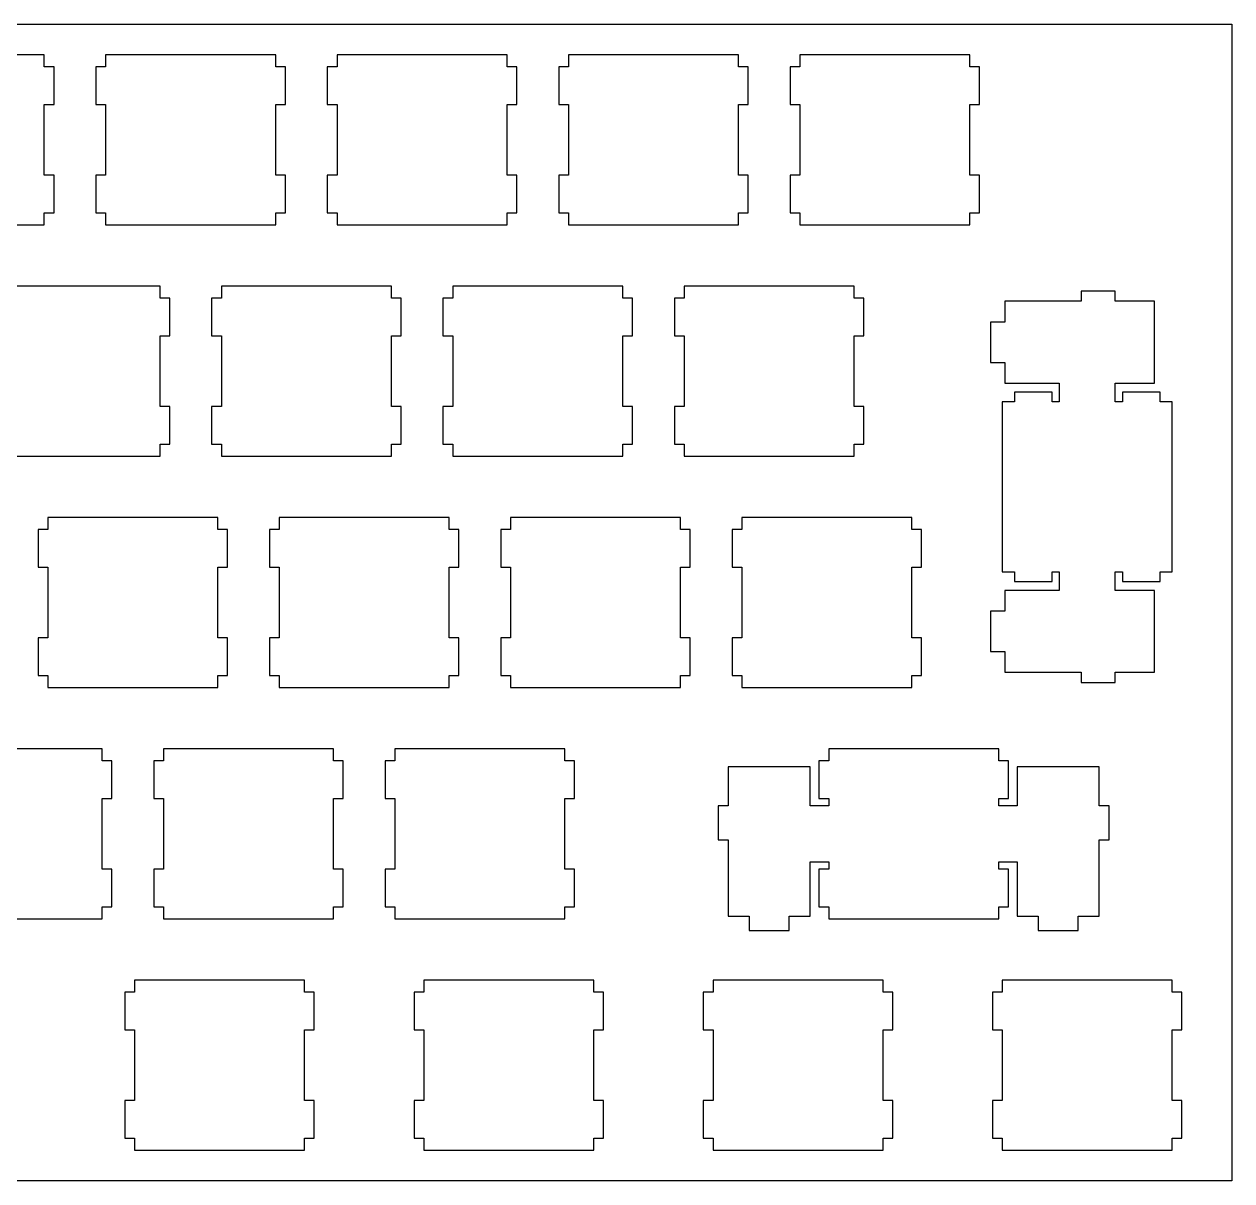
# Model space of a CAD drawing. Extents: x 0 to 286, y 0 to 96.
# Drawn here: x 186.4 to 285.8, y 0.3 to 95.5 of the extents above; entities that cross this region are included whole.
import ezdxf

# ---------------------------------------------------------------- set-up
doc = ezdxf.new("R2010")
doc.units = 0
doc.layers.get('0').update_dxf_attribs({"linetype": 'CONTINUOUS'})

msp = doc.modelspace()

# ---------------------------------------------------------------- linework, layer by layer
at = {"color": 0}
for p, q in [((0.09508, 95.5075), (285.845, 95.5075)), ((285.845, 95.5075), (285.845, 0.25769)), ((188.069, 92.9831), (174.07, 92.9831)), ((188.069, 91.9826), (188.069, 92.9831)), ((193.12, 92.9831), (193.12, 91.9826)), ((207.119, 92.9831), (193.12, 92.9831)), ((207.119, 91.9826), (207.119, 92.9831)), ((212.17, 92.9831), (212.17, 91.9826)), ((226.169, 92.9831), (212.17, 92.9831)), ((226.169, 91.9826), (226.169, 92.9831)), ((231.22, 92.9831), (231.22, 91.9826)), ((245.219, 92.9831), (231.22, 92.9831)), ((245.219, 91.9826), (245.219, 92.9831)), ((250.27, 92.9831), (250.27, 91.9826)), ((264.269, 92.9831), (250.27, 92.9831)), ((264.269, 91.9826), (264.269, 92.9831)), ((188.87, 91.9826), (188.069, 91.9826)), ((188.87, 88.8834), (188.87, 91.9826)), ((193.12, 91.9826), (192.319, 91.9826)), ((192.319, 91.9826), (192.319, 88.8834)), ((207.92, 91.9826), (207.119, 91.9826)), ((207.92, 88.8834), (207.92, 91.9826)), ((212.17, 91.9826), (211.369, 91.9826)), ((211.369, 91.9826), (211.369, 88.8834)), ((226.97, 91.9826), (226.169, 91.9826)), ((226.97, 88.8834), (226.97, 91.9826)), ((231.22, 91.9826), (230.419, 91.9826)), ((230.419, 91.9826), (230.419, 88.8834)), ((246.02, 91.9826), (245.219, 91.9826)), ((246.02, 88.8834), (246.02, 91.9826)), ((250.27, 91.9826), (249.469, 91.9826)), ((249.469, 91.9826), (249.469, 88.8834)), ((265.07, 91.9826), (264.269, 91.9826)), ((265.07, 88.8834), (265.07, 91.9826)), ((188.069, 83.0834), (188.069, 88.8834)), ((188.069, 88.8834), (188.87, 88.8834)), ((192.319, 88.8834), (193.12, 88.8834)), ((193.12, 88.8834), (193.12, 83.0834)), ((207.119, 83.0834), (207.119, 88.8834)), ((207.119, 88.8834), (207.92, 88.8834)), ((211.369, 88.8834), (212.17, 88.8834)), ((212.17, 88.8834), (212.17, 83.0834)), ((226.169, 83.0834), (226.169, 88.8834)), ((226.169, 88.8834), (226.97, 88.8834)), ((230.419, 88.8834), (231.22, 88.8834)), ((231.22, 88.8834), (231.22, 83.0834)), ((245.219, 83.0834), (245.219, 88.8834)), ((245.219, 88.8834), (246.02, 88.8834)), ((249.469, 88.8834), (250.27, 88.8834)), ((250.27, 88.8834), (250.27, 83.0834)), ((264.269, 83.0834), (264.269, 88.8834)), ((264.269, 88.8834), (265.07, 88.8834)), ((188.87, 83.0834), (188.069, 83.0834)), ((188.87, 79.9828), (188.87, 83.0834)), ((193.12, 83.0834), (192.319, 83.0834)), ((192.319, 83.0834), (192.319, 79.9828)), ((207.92, 83.0834), (207.119, 83.0834)), ((207.92, 79.9828), (207.92, 83.0834)), ((212.17, 83.0834), (211.369, 83.0834)), ((211.369, 83.0834), (211.369, 79.9828)), ((226.97, 83.0834), (226.169, 83.0834)), ((226.97, 79.9828), (226.97, 83.0834)), ((231.22, 83.0834), (230.419, 83.0834)), ((230.419, 83.0834), (230.419, 79.9828)), ((246.02, 83.0834), (245.219, 83.0834)), ((246.02, 79.9828), (246.02, 83.0834)), ((250.27, 83.0834), (249.469, 83.0834)), ((249.469, 83.0834), (249.469, 79.9828)), ((265.07, 83.0834), (264.269, 83.0834)), ((265.07, 79.9828), (265.07, 83.0834)), ((188.069, 78.9838), (188.069, 79.9828)), ((188.069, 79.9828), (188.87, 79.9828)), ((192.319, 79.9828), (193.12, 79.9828)), ((193.12, 79.9828), (193.12, 78.9838)), ((207.119, 78.9838), (207.119, 79.9828)), ((207.119, 79.9828), (207.92, 79.9828)), ((211.369, 79.9828), (212.17, 79.9828)), ((212.17, 79.9828), (212.17, 78.9838)), ((226.169, 78.9838), (226.169, 79.9828)), ((226.169, 79.9828), (226.97, 79.9828)), ((230.419, 79.9828), (231.22, 79.9828)), ((231.22, 79.9828), (231.22, 78.9838)), ((245.219, 78.9838), (245.219, 79.9828)), ((245.219, 79.9828), (246.02, 79.9828)), ((249.469, 79.9828), (250.27, 79.9828)), ((250.27, 79.9828), (250.27, 78.9838)), ((264.269, 78.9838), (264.269, 79.9828)), ((264.269, 79.9828), (265.07, 79.9828)), ((174.07, 78.9838), (188.069, 78.9838)), ((193.12, 78.9838), (207.119, 78.9838)), ((212.17, 78.9838), (226.169, 78.9838)), ((231.22, 78.9838), (245.219, 78.9838)), ((250.27, 78.9838), (264.269, 78.9838)), ((197.594, 73.9331), (183.595, 73.9331)), ((197.594, 72.9326), (197.594, 73.9331)), ((202.645, 73.9331), (202.645, 72.9326)), ((216.644, 73.9331), (202.645, 73.9331)), ((216.644, 72.9326), (216.644, 73.9331)), ((221.695, 73.9331), (221.695, 72.9326)), ((235.694, 73.9331), (221.695, 73.9331)), ((235.694, 72.9326), (235.694, 73.9331)), ((240.745, 73.9331), (240.745, 72.9326)), ((254.744, 73.9331), (240.745, 73.9331)), ((254.744, 72.9326), (254.744, 73.9331)), ((198.395, 72.9326), (197.594, 72.9326)), ((198.395, 69.8334), (198.395, 72.9326)), ((202.645, 72.9326), (201.844, 72.9326)), ((201.844, 72.9326), (201.844, 69.8334)), ((217.445, 72.9326), (216.644, 72.9326)), ((217.445, 69.8334), (217.445, 72.9326)), ((221.695, 72.9326), (220.894, 72.9326)), ((220.894, 72.9326), (220.894, 69.8334)), ((236.495, 72.9326), (235.694, 72.9326)), ((236.495, 69.8334), (236.495, 72.9326)), ((240.745, 72.9326), (239.944, 72.9326)), ((239.944, 72.9326), (239.944, 69.8334)), ((255.545, 72.9326), (254.744, 72.9326)), ((255.545, 69.8334), (255.545, 72.9326)), ((273.437, 72.6832), (267.167, 72.6832)), ((267.167, 72.6832), (267.167, 70.9581)), ((273.437, 73.5087), (273.437, 72.6832)), ((276.237, 73.5087), (273.437, 73.5087)), ((276.237, 72.6832), (276.237, 73.5087)), ((279.467, 72.6832), (276.237, 72.6832)), ((279.467, 65.9335), (279.467, 72.6832)), ((267.167, 70.9581), (265.967, 70.9581)), ((265.967, 70.9581), (265.967, 67.6589)), ((197.594, 64.0334), (197.594, 69.8334)), ((197.594, 69.8334), (198.395, 69.8334)), ((201.844, 69.8334), (202.645, 69.8334)), ((202.645, 69.8334), (202.645, 64.0334)), ((216.644, 64.0334), (216.644, 69.8334)), ((216.644, 69.8334), (217.445, 69.8334)), ((220.894, 69.8334), (221.695, 69.8334)), ((221.695, 69.8334), (221.695, 64.0334)), ((235.694, 64.0334), (235.694, 69.8334)), ((235.694, 69.8334), (236.495, 69.8334)), ((239.944, 69.8334), (240.745, 69.8334)), ((240.745, 69.8334), (240.745, 64.0334)), ((254.744, 64.0334), (254.744, 69.8334)), ((254.744, 69.8334), (255.545, 69.8334)), ((265.967, 67.6589), (267.167, 67.6589)), ((267.167, 67.6589), (267.167, 65.9335)), ((267.167, 65.9335), (271.637, 65.9335)), ((271.637, 65.9335), (271.637, 64.4081)), ((276.237, 64.4081), (276.237, 65.9335)), ((276.237, 65.9335), (279.467, 65.9335)), ((271.038, 65.2089), (267.938, 65.2089)), ((267.938, 65.2089), (267.938, 64.4081)), ((271.038, 64.4081), (271.038, 65.2089)), ((279.937, 65.2089), (276.837, 65.2089)), ((276.837, 65.2089), (276.837, 64.4081)), ((279.937, 64.4081), (279.937, 65.2089)), ((198.395, 64.0334), (197.594, 64.0334)), ((198.395, 60.9328), (198.395, 64.0334)), ((202.645, 64.0334), (201.844, 64.0334)), ((201.844, 64.0334), (201.844, 60.9328)), ((217.445, 64.0334), (216.644, 64.0334)), ((217.445, 60.9328), (217.445, 64.0334)), ((221.695, 64.0334), (220.894, 64.0334)), ((220.894, 64.0334), (220.894, 60.9328)), ((236.495, 64.0334), (235.694, 64.0334)), ((236.495, 60.9328), (236.495, 64.0334)), ((240.745, 64.0334), (239.944, 64.0334)), ((239.944, 64.0334), (239.944, 60.9328)), ((255.545, 64.0334), (254.744, 64.0334)), ((255.545, 60.9328), (255.545, 64.0334)), ((267.938, 64.4081), (266.937, 64.4081)), ((266.937, 64.4081), (266.937, 50.4088)), ((271.637, 64.4081), (271.038, 64.4081)), ((276.837, 64.4081), (276.237, 64.4081)), ((280.938, 64.4081), (279.937, 64.4081)), ((280.938, 50.4088), (280.938, 64.4081)), ((197.594, 59.9338), (197.594, 60.9328)), ((197.594, 60.9328), (198.395, 60.9328)), ((201.844, 60.9328), (202.645, 60.9328)), ((202.645, 60.9328), (202.645, 59.9338)), ((216.644, 59.9338), (216.644, 60.9328)), ((216.644, 60.9328), (217.445, 60.9328)), ((220.894, 60.9328), (221.695, 60.9328)), ((221.695, 60.9328), (221.695, 59.9338)), ((235.694, 59.9338), (235.694, 60.9328)), ((235.694, 60.9328), (236.495, 60.9328)), ((239.944, 60.9328), (240.745, 60.9328)), ((240.745, 60.9328), (240.745, 59.9338)), ((254.744, 59.9338), (254.744, 60.9328)), ((254.744, 60.9328), (255.545, 60.9328)), ((183.595, 59.9338), (197.594, 59.9338)), ((202.645, 59.9338), (216.644, 59.9338)), ((221.695, 59.9338), (235.694, 59.9338)), ((240.745, 59.9338), (254.744, 59.9338)), ((188.357, 54.8831), (188.357, 53.8826)), ((202.357, 54.8831), (188.357, 54.8831)), ((202.357, 53.8826), (202.357, 54.8831)), ((207.407, 54.8831), (207.407, 53.8826)), ((221.407, 54.8831), (207.407, 54.8831)), ((221.407, 53.8826), (221.407, 54.8831)), ((226.457, 54.8831), (226.457, 53.8826)), ((240.457, 54.8831), (226.457, 54.8831)), ((240.457, 53.8826), (240.457, 54.8831)), ((245.507, 54.8831), (245.507, 53.8826)), ((259.507, 54.8831), (245.507, 54.8831)), ((259.507, 53.8826), (259.507, 54.8831)), ((188.357, 53.8826), (187.556, 53.8826)), ((187.556, 53.8826), (187.556, 50.7834)), ((203.156, 53.8826), (202.357, 53.8826)), ((203.156, 50.7834), (203.156, 53.8826)), ((207.407, 53.8826), (206.606, 53.8826)), ((206.606, 53.8826), (206.606, 50.7834)), ((222.206, 53.8826), (221.407, 53.8826)), ((222.206, 50.7834), (222.206, 53.8826)), ((226.457, 53.8826), (225.656, 53.8826)), ((225.656, 53.8826), (225.656, 50.7834)), ((241.256, 53.8826), (240.457, 53.8826)), ((241.256, 50.7834), (241.256, 53.8826)), ((245.507, 53.8826), (244.706, 53.8826)), ((244.706, 53.8826), (244.706, 50.7834)), ((260.306, 53.8826), (259.507, 53.8826)), ((260.306, 50.7834), (260.306, 53.8826)), ((187.556, 50.7834), (188.357, 50.7834)), ((188.357, 50.7834), (188.357, 44.9834)), ((202.357, 44.9834), (202.357, 50.7834)), ((202.357, 50.7834), (203.156, 50.7834)), ((206.606, 50.7834), (207.407, 50.7834)), ((207.407, 50.7834), (207.407, 44.9834)), ((221.407, 44.9834), (221.407, 50.7834)), ((221.407, 50.7834), (222.206, 50.7834)), ((225.656, 50.7834), (226.457, 50.7834)), ((226.457, 50.7834), (226.457, 44.9834)), ((240.457, 44.9834), (240.457, 50.7834)), ((240.457, 50.7834), (241.256, 50.7834)), ((244.706, 50.7834), (245.507, 50.7834)), ((245.507, 50.7834), (245.507, 44.9834)), ((259.507, 44.9834), (259.507, 50.7834)), ((259.507, 50.7834), (260.306, 50.7834)), ((266.937, 50.4088), (267.938, 50.4088)), ((267.938, 50.4088), (267.938, 49.608)), ((271.038, 49.608), (271.038, 50.4088)), ((271.038, 50.4088), (271.637, 50.4088)), ((271.637, 50.4088), (271.637, 48.883)), ((276.237, 48.883), (276.237, 50.4088)), ((276.237, 50.4088), (276.837, 50.4088)), ((276.837, 50.4088), (276.837, 49.608)), ((279.937, 49.608), (279.937, 50.4088)), ((279.937, 50.4088), (280.938, 50.4088)), ((271.637, 48.883), (267.167, 48.883)), ((267.167, 48.883), (267.167, 47.1579)), ((267.938, 49.608), (271.038, 49.608)), ((279.467, 48.883), (276.237, 48.883)), ((276.837, 49.608), (279.937, 49.608)), ((279.467, 42.1337), (279.467, 48.883)), ((267.167, 47.1579), (265.967, 47.1579)), ((265.967, 47.1579), (265.967, 43.8587)), ((188.357, 44.9834), (187.556, 44.9834)), ((187.556, 44.9834), (187.556, 41.8828)), ((203.156, 44.9834), (202.357, 44.9834)), ((203.156, 41.8828), (203.156, 44.9834)), ((207.407, 44.9834), (206.606, 44.9834)), ((206.606, 44.9834), (206.606, 41.8828)), ((222.206, 44.9834), (221.407, 44.9834)), ((222.206, 41.8828), (222.206, 44.9834)), ((226.457, 44.9834), (225.656, 44.9834)), ((225.656, 44.9834), (225.656, 41.8828)), ((241.256, 44.9834), (240.457, 44.9834)), ((241.256, 41.8828), (241.256, 44.9834)), ((245.507, 44.9834), (244.706, 44.9834)), ((244.706, 44.9834), (244.706, 41.8828)), ((260.306, 44.9834), (259.507, 44.9834)), ((260.306, 41.8828), (260.306, 44.9834)), ((265.967, 43.8587), (267.167, 43.8587)), ((267.167, 43.8587), (267.167, 42.1337)), ((187.556, 41.8828), (188.357, 41.8828)), ((188.357, 41.8828), (188.357, 40.8838)), ((202.357, 40.8838), (202.357, 41.8828)), ((202.357, 41.8828), (203.156, 41.8828)), ((206.606, 41.8828), (207.407, 41.8828)), ((207.407, 41.8828), (207.407, 40.8838)), ((221.407, 40.8838), (221.407, 41.8828)), ((221.407, 41.8828), (222.206, 41.8828)), ((225.656, 41.8828), (226.457, 41.8828)), ((226.457, 41.8828), (226.457, 40.8838)), ((240.457, 40.8838), (240.457, 41.8828)), ((240.457, 41.8828), (241.256, 41.8828)), ((244.706, 41.8828), (245.507, 41.8828)), ((245.507, 41.8828), (245.507, 40.8838)), ((259.507, 40.8838), (259.507, 41.8828)), ((259.507, 41.8828), (260.306, 41.8828)), ((267.167, 42.1337), (273.437, 42.1337)), ((273.437, 42.1337), (273.437, 41.3082)), ((276.237, 41.3082), (276.237, 42.1337)), ((276.237, 42.1337), (279.467, 42.1337)), ((188.357, 40.8838), (202.357, 40.8838)), ((207.407, 40.8838), (221.407, 40.8838)), ((226.457, 40.8838), (240.457, 40.8838)), ((245.507, 40.8838), (259.507, 40.8838)), ((273.437, 41.3082), (276.237, 41.3082)), ((192.832, 35.833), (178.832, 35.833)), ((192.832, 34.8327), (192.832, 35.833)), ((197.882, 35.833), (197.882, 34.8327)), ((211.882, 35.833), (197.882, 35.833)), ((211.882, 34.8327), (211.882, 35.833)), ((216.932, 35.833), (216.932, 34.8327)), ((230.932, 35.833), (216.932, 35.833)), ((230.932, 34.8327), (230.932, 35.833)), ((252.65, 35.833), (252.65, 34.8327)), ((266.65, 35.833), (252.65, 35.833)), ((266.65, 34.8327), (266.65, 35.833)), ((193.631, 34.8327), (192.832, 34.8327)), ((193.631, 31.7335), (193.631, 34.8327)), ((197.882, 34.8327), (197.081, 34.8327)), ((197.081, 34.8327), (197.081, 31.7335)), ((212.681, 34.8327), (211.882, 34.8327)), ((212.681, 31.7335), (212.681, 34.8327)), ((216.932, 34.8327), (216.131, 34.8327)), ((216.131, 34.8327), (216.131, 31.7335)), ((231.731, 34.8327), (230.932, 34.8327)), ((231.731, 31.7335), (231.731, 34.8327)), ((252.65, 34.8327), (251.849, 34.8327)), ((251.849, 34.8327), (251.849, 31.7335)), ((267.451, 34.8327), (266.65, 34.8327)), ((267.451, 31.7335), (267.451, 34.8327)), ((251.126, 34.3628), (244.376, 34.3628)), ((244.376, 34.3628), (244.376, 31.1326)), ((251.126, 31.1326), (251.126, 34.3628)), ((274.925, 34.3628), (268.176, 34.3628)), ((268.176, 34.3628), (268.176, 31.1326)), ((274.925, 31.1326), (274.925, 34.3628)), ((192.832, 25.9333), (192.832, 31.7335)), ((192.832, 31.7335), (193.631, 31.7335)), ((197.081, 31.7335), (197.882, 31.7335)), ((197.882, 31.7335), (197.882, 25.9333)), ((211.882, 25.9333), (211.882, 31.7335)), ((211.882, 31.7335), (212.681, 31.7335)), ((216.131, 31.7335), (216.932, 31.7335)), ((216.932, 31.7335), (216.932, 25.9333)), ((230.932, 25.9333), (230.932, 31.7335)), ((230.932, 31.7335), (231.731, 31.7335)), ((244.376, 31.1326), (243.55, 31.1326)), ((243.55, 31.1326), (243.55, 28.3338)), ((252.65, 31.1326), (251.126, 31.1326)), ((251.849, 31.7335), (252.65, 31.7335)), ((252.65, 31.7335), (252.65, 31.1326)), ((266.65, 31.1326), (266.65, 31.7335)), ((266.65, 31.7335), (267.451, 31.7335)), ((268.176, 31.1326), (266.65, 31.1326)), ((275.751, 31.1326), (274.925, 31.1326)), ((275.751, 28.3338), (275.751, 31.1326)), ((243.55, 28.3338), (244.376, 28.3338)), ((244.376, 28.3338), (244.376, 22.0638)), ((274.925, 22.0638), (274.925, 28.3338)), ((274.925, 28.3338), (275.751, 28.3338)), ((193.631, 25.9333), (192.832, 25.9333)), ((193.631, 22.8327), (193.631, 25.9333)), ((197.882, 25.9333), (197.081, 25.9333)), ((197.081, 25.9333), (197.081, 22.8327)), ((212.681, 25.9333), (211.882, 25.9333)), ((212.681, 22.8327), (212.681, 25.9333)), ((216.932, 25.9333), (216.131, 25.9333)), ((216.131, 25.9333), (216.131, 22.8327)), ((231.731, 25.9333), (230.932, 25.9333)), ((231.731, 22.8327), (231.731, 25.9333)), ((251.126, 22.0638), (251.126, 26.5327)), ((251.126, 26.5327), (252.65, 26.5327)), ((252.65, 25.9333), (251.849, 25.9333)), ((251.849, 25.9333), (251.849, 22.8327)), ((252.65, 26.5327), (252.65, 25.9333)), ((266.65, 25.9333), (266.65, 26.5327)), ((266.65, 26.5327), (268.176, 26.5327)), ((267.451, 25.9333), (266.65, 25.9333)), ((267.451, 22.8327), (267.451, 25.9333)), ((268.176, 26.5327), (268.176, 22.0638)), ((192.832, 21.8336), (192.832, 22.8327)), ((192.832, 22.8327), (193.631, 22.8327)), ((197.081, 22.8327), (197.882, 22.8327)), ((197.882, 22.8327), (197.882, 21.8336)), ((211.882, 21.8336), (211.882, 22.8327)), ((211.882, 22.8327), (212.681, 22.8327)), ((216.131, 22.8327), (216.932, 22.8327)), ((216.932, 22.8327), (216.932, 21.8336)), ((230.932, 21.8336), (230.932, 22.8327)), ((230.932, 22.8327), (231.731, 22.8327)), ((244.376, 22.0638), (246.101, 22.0638)), ((246.101, 22.0638), (246.101, 20.8635)), ((249.4, 20.8635), (249.4, 22.0638)), ((249.4, 22.0638), (251.126, 22.0638)), ((251.849, 22.8327), (252.65, 22.8327)), ((252.65, 22.8327), (252.65, 21.8336)), ((266.65, 21.8336), (266.65, 22.8327)), ((266.65, 22.8327), (267.451, 22.8327)), ((268.176, 22.0638), (269.9, 22.0638)), ((269.9, 22.0638), (269.9, 20.8635)), ((273.2, 20.8635), (273.2, 22.0638)), ((273.2, 22.0638), (274.925, 22.0638)), ((178.832, 21.8336), (192.832, 21.8336)), ((197.882, 21.8336), (211.882, 21.8336)), ((216.932, 21.8336), (230.932, 21.8336)), ((252.65, 21.8336), (266.65, 21.8336)), ((246.101, 20.8635), (249.4, 20.8635)), ((269.9, 20.8635), (273.2, 20.8635)), ((195.501, 16.7831), (195.501, 15.7827)), ((209.5, 16.7831), (195.501, 16.7831)), ((209.5, 15.7827), (209.5, 16.7831)), ((219.312, 16.7831), (219.312, 15.7827)), ((233.313, 16.7831), (219.312, 16.7831)), ((233.313, 15.7827), (233.313, 16.7831)), ((243.126, 16.7831), (243.126, 15.7827)), ((257.125, 16.7831), (243.126, 16.7831)), ((257.125, 15.7827), (257.125, 16.7831)), ((266.937, 16.7831), (266.937, 15.7827)), ((280.938, 16.7831), (266.937, 16.7831)), ((280.938, 15.7827), (280.938, 16.7831)), ((195.501, 15.7827), (194.7, 15.7827)), ((194.7, 15.7827), (194.7, 12.6835)), ((210.301, 15.7827), (209.5, 15.7827)), ((210.301, 12.6835), (210.301, 15.7827)), ((219.312, 15.7827), (218.513, 15.7827)), ((218.513, 15.7827), (218.513, 12.6835)), ((234.112, 15.7827), (233.313, 15.7827)), ((234.112, 12.6835), (234.112, 15.7827)), ((243.126, 15.7827), (242.325, 15.7827)), ((242.325, 15.7827), (242.325, 12.6835)), ((257.926, 15.7827), (257.125, 15.7827)), ((257.926, 12.6835), (257.926, 15.7827)), ((266.937, 15.7827), (266.138, 15.7827)), ((266.138, 15.7827), (266.138, 12.6835)), ((281.737, 15.7827), (280.938, 15.7827)), ((281.737, 12.6835), (281.737, 15.7827)), ((194.7, 12.6835), (195.501, 12.6835)), ((195.501, 12.6835), (195.501, 6.88329)), ((209.5, 6.88329), (209.5, 12.6835)), ((209.5, 12.6835), (210.301, 12.6835)), ((218.513, 12.6835), (219.312, 12.6835)), ((219.312, 12.6835), (219.312, 6.88329)), ((233.313, 6.88329), (233.313, 12.6835)), ((233.313, 12.6835), (234.112, 12.6835)), ((242.325, 12.6835), (243.126, 12.6835)), ((243.126, 12.6835), (243.126, 6.88329)), ((257.125, 6.88329), (257.125, 12.6835)), ((257.125, 12.6835), (257.926, 12.6835)), ((266.138, 12.6835), (266.937, 12.6835)), ((266.937, 12.6835), (266.937, 6.88329)), ((280.938, 6.88329), (280.938, 12.6835)), ((280.938, 12.6835), (281.737, 12.6835)), ((195.501, 6.88329), (194.7, 6.88329)), ((194.7, 6.88329), (194.7, 3.78273)), ((210.301, 6.88329), (209.5, 6.88329)), ((210.301, 3.78273), (210.301, 6.88329)), ((219.312, 6.88329), (218.513, 6.88329)), ((218.513, 6.88329), (218.513, 3.78273)), ((234.112, 6.88329), (233.313, 6.88329)), ((234.112, 3.78273), (234.112, 6.88329)), ((243.126, 6.88329), (242.325, 6.88329)), ((242.325, 6.88329), (242.325, 3.78273)), ((257.926, 6.88329), (257.125, 6.88329)), ((257.926, 3.78273), (257.926, 6.88329)), ((266.937, 6.88329), (266.138, 6.88329)), ((266.138, 6.88329), (266.138, 3.78273)), ((281.737, 6.88329), (280.938, 6.88329)), ((281.737, 3.78273), (281.737, 6.88329)), ((194.7, 3.78273), (195.501, 3.78273)), ((195.501, 3.78273), (195.501, 2.78364)), ((209.5, 2.78364), (209.5, 3.78273)), ((209.5, 3.78273), (210.301, 3.78273)), ((218.513, 3.78273), (219.312, 3.78273)), ((219.312, 3.78273), (219.312, 2.78364)), ((233.313, 2.78364), (233.313, 3.78273)), ((233.313, 3.78273), (234.112, 3.78273)), ((242.325, 3.78273), (243.126, 3.78273)), ((243.126, 3.78273), (243.126, 2.78364)), ((257.125, 2.78364), (257.125, 3.78273)), ((257.125, 3.78273), (257.926, 3.78273)), ((266.138, 3.78273), (266.937, 3.78273)), ((266.937, 3.78273), (266.937, 2.78364)), ((280.938, 2.78364), (280.938, 3.78273)), ((280.938, 3.78273), (281.737, 3.78273)), ((195.501, 2.78364), (209.5, 2.78364)), ((219.312, 2.78364), (233.313, 2.78364)), ((243.126, 2.78364), (257.125, 2.78364)), ((266.937, 2.78364), (280.938, 2.78364)), ((285.845, 0.25769), (0.09508, 0.25769))]:
    msp.add_line(p, q, dxfattribs=at)

doc.saveas('drawing.dxf')
